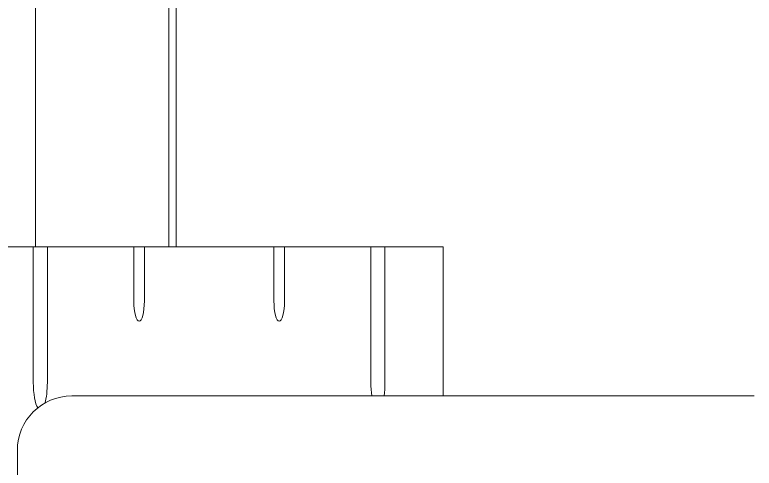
# Model space of a CAD drawing. Header units: inches. Extents: x 17 to 469, y 7 to 301.
# Drawn here: x 240.97 to 247.77, y 109.99 to 114.16 of the extents above; entities that cross this region are included whole.
import ezdxf

# ---------------------------------------------------------------- set-up
doc = ezdxf.new("R2010")
doc.units = ezdxf.units.IN
doc.header["$LTSCALE"] = 14
doc.header["$MEASUREMENT"] = 0
doc.layers.add('Visible (ANSI)', color=7, linetype='Continuous', lineweight=50)

msp = doc.modelspace()

# ---------------------------------------------------------------- linework, layer by layer
at = {"layer": 'Visible (ANSI)', "linetype": 'Continuous', "lineweight": 18}
for p, q in [((241.161099, 114.651895), (241.161099, 112.026895)), ((242.388502, 112.026895), (242.388502, 114.2791)), ((242.453207, 114.27686), (242.453207, 112.026895)), ((241.140208, 112.026895), (240.619113, 112.026895)), ((241.140208, 110.776895), (241.140208, 112.026895)), ((241.140208, 112.026895), (241.269617, 112.026895)), ((242.064839, 112.026895), (241.269617, 112.026895)), ((241.269617, 112.026895), (241.269617, 110.776895)), ((242.064839, 111.526895), (242.064839, 112.026895)), ((242.064839, 112.026895), (242.161896, 112.026895)), ((243.353757, 112.026895), (242.161896, 112.026895)), ((242.161896, 112.026895), (242.161896, 111.526895)), ((243.353757, 111.526895), (243.353757, 112.026895)), ((243.353757, 112.026895), (243.450815, 112.026895)), ((244.246036, 112.026895), (243.450815, 112.026895)), ((243.450815, 112.026895), (243.450815, 111.526895)), ((244.246036, 110.776895), (244.246036, 112.026895)), ((244.246036, 112.026895), (244.375446, 112.026895)), ((244.89654, 112.026895), (244.375446, 112.026895)), ((244.375446, 112.026895), (244.375446, 110.776895)), ((244.89654, 112.026895), (244.911448, 112.026895)), ((244.911448, 110.651895), (244.911448, 112.026895)), ((247.772316, 110.651895), (241.493798, 110.651895)), ((240.993798, 110.151895), (240.993798, 94.651895))]:
    msp.add_line(p, q, dxfattribs=at)
msp.add_arc((241.493798, 110.151895), 0.5, 90, 180, dxfattribs=at)
for centre, major_axis, start_param, end_param in [((242.113367, 111.526895), (0, -0.1875), 4.71238898, 7.85398163), ((243.402286, 111.526895), (0, -0.1875), 4.71238898, 7.85398163), ((241.204912, 110.776895), (0, -0.25), 4.71238898, 5.9236128), ((241.204912, 110.776895), (0, -0.25), 0.70618719, 1.57079633), ((244.310741, 110.776895), (0, 0.25), 1.57079633, 2.0943951), ((244.310741, 110.776895), (0, -0.25), 1.04719755, 1.57079633)]:
    msp.add_ellipse(centre, major_axis=major_axis, ratio=0.25881905, start_param=start_param, end_param=end_param, dxfattribs=at)

doc.saveas('drawing.dxf')
